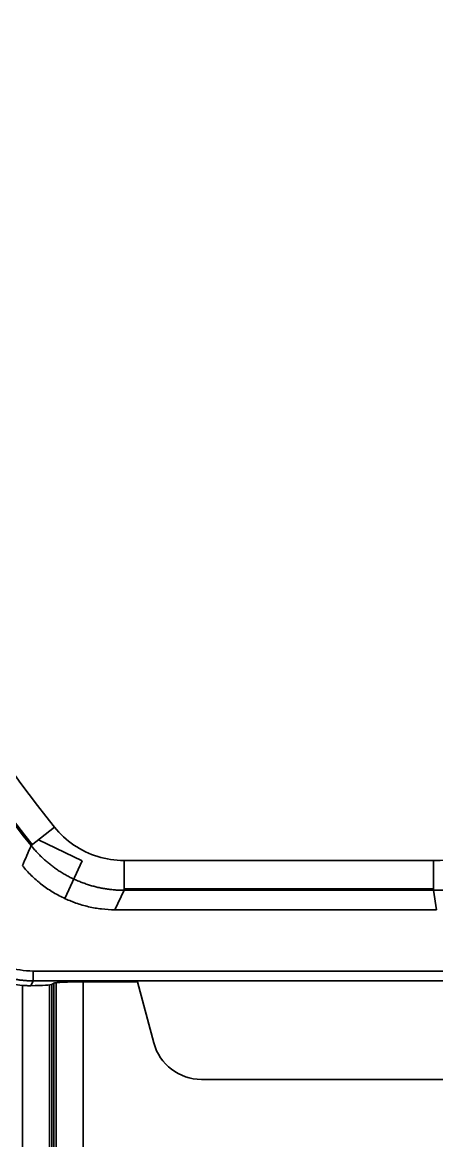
# Model space of a CAD drawing. Header units: millimetres. Extents: x 256 to 2096, y 1004 to 2403.
# Drawn here: x 552.6 to 594.6, y 1239.6 to 1353 of the extents above; entities that cross this region are included whole.
import ezdxf

# ---------------------------------------------------------------- set-up
doc = ezdxf.new("R2010")
doc.units = ezdxf.units.MM
doc.layers.add('1', color=7, linetype='Continuous', true_color=0xffffff)

msp = doc.modelspace()

# ---------------------------------------------------------------- linework, layer by layer
at = {"layer": '1', "color": 7, "linetype": 'Continuous', "lineweight": 35}
for p, q in [((553.479, 1269.562), (555.833, 1271.44)), ((554.209, 1270.144), (558.656, 1268.028)), ((556.907, 1264.187), (558.656, 1268.028)), ((562.894, 1268.04), (594.267, 1268.04)), ((562.894, 1268.04), (562.894, 1265.029)), ((594.27, 1265.029), (594.27, 1268.04)), ((561.948, 1263.056), (562.894, 1265.029)), ((594.27, 1265.179), (562.894, 1265.179)), ((594.27, 1265.029), (562.894, 1265.029)), ((594.27, 1265.029), (594.59, 1263.056)), ((594.59, 1263.056), (561.948, 1263.056)), ((553.686, 1256.845), (597.39, 1256.845)), ((553.686, 1256.845), (553.686, 1255.841)), ((552.588, 1255.386), (552.588, 1178.614)), ((553.458, 1255.356), (553.686, 1255.841)), ((597.39, 1255.841), (553.686, 1255.841)), ((555.337, 1255.443), (555.337, 1191.008)), ((555.775, 1255.611), (555.577, 1255.492)), ((555.577, 1255.492), (555.577, 1194.263)), ((555.775, 1202.755), (555.775, 1255.611)), ((556.014, 1202.737), (556.014, 1255.66)), ((564.253, 1255.754), (558.763, 1255.754)), ((597.391, 1255.833), (564.232, 1255.833)), ((564.232, 1255.833), (564.253, 1255.754)), ((564.253, 1255.754), (565.914, 1249.555)), ((570.744, 1245.849), (632.914, 1245.849))]:
    msp.add_line(p, q, dxfattribs=at)
for centre, radius, start, end in [((668.572, 1361.376), 144.218, 183.32159, 218.58082), ((668.572, 1361.376), 147.079, 187.0396, 218.58082), ((668.572, 1361.376), 147.229, 187.98695, 218.58082), ((570.744, 1250.849), 5, 195, 270)]:
    msp.add_arc(centre, radius, start, end, dxfattribs=at)
for centre, start_param, end_param in [((552.588, 1255.506), 5.0064833, 6.1959188), ((558.763, 1255.597), 1.5707963, 3.0543262)]:
    msp.add_ellipse(centre, major_axis=(3, 0), ratio=0.0524078, start_param=start_param, end_param=end_param, dxfattribs=at)
for points in [[(562.894, 1268.04), (561.965, 1268.05), (560.201, 1268.316), (557.728, 1269.507), (556.42, 1270.72), (555.833, 1271.44)], [(553.479, 1269.562), (553.181, 1268.883), (552.884, 1268.203), (552.586, 1267.524)], [(599.668, 1268.916), (597.931, 1268.337), (596.098, 1268.04), (594.267, 1268.04)], [(553.686, 1256.845), (552.778, 1256.854), (551.053, 1257.109), (548.625, 1258.247), (547.327, 1259.412), (546.74, 1260.104)], [(558.763, 1202.735), (558.763, 1220.408), (558.763, 1238.081), (558.763, 1255.754)]]:
    msp.add_open_spline(points, degree=3, dxfattribs=at)
for points, weights in [([(553.479, 1269.562), (555.743, 1266.726), (559.241, 1265.03), (562.894, 1265.029)], [1.00000001574, 1.00000001559, 1.00000001559, 1.00000001574]), ([(594.27, 1265.029), (596.423, 1265.029), (598.575, 1265.378), (600.617, 1266.059)], [1.00000044795, 1.00000044744, 1.00000044744, 1.00000044795]), ([(545.968, 1259.462), (547.87, 1257.174), (550.731, 1255.842), (553.686, 1255.841)], [1.00000003923, 1.00000003887, 1.00000003887, 1.00000003923])]:
    msp.add_rational_spline(points, weights, degree=3, dxfattribs=at)
for points, knots in [([(561.948, 1263.056), (561.498, 1263.057), (561.052, 1263.084), (560.17, 1263.187), (559.733, 1263.264), (558.867, 1263.465), (558.439, 1263.589), (557.962, 1263.756), (557.909, 1263.775), (557.803, 1263.814), (557.645, 1263.873), (557.489, 1263.935), (557.18, 1264.062), (556.976, 1264.153), (556.374, 1264.44), (555.984, 1264.652), (555.227, 1265.118), (554.86, 1265.372), (554.461, 1265.682), (554.417, 1265.717), (554.329, 1265.787), (554.198, 1265.894), (553.899, 1266.147), (553.652, 1266.375), (553.172, 1266.844), (552.869, 1267.174), (552.586, 1267.524)], [0, 0, 0, 0, 0.125, 0.125, 0.25, 0.25, 0.375, 0.375, 0.390625, 0.390625, 0.40625, 0.4375, 0.4375, 0.5, 0.5, 0.625, 0.625, 0.75, 0.75, 0.765625, 0.765625, 0.78125, 0.8125, 0.875, 0.875, 1, 1, 1, 1]), ([(552.589, 1255.389), (552.257, 1255.42), (551.931, 1255.466), (551.285, 1255.591), (550.649, 1255.747), (550.028, 1255.964), (549.569, 1256.15), (549.417, 1256.215), (549.115, 1256.354), (548.966, 1256.427), (548.527, 1256.656), (547.959, 1256.986), (547.426, 1257.369), (547.04, 1257.675), (546.914, 1257.781), (546.728, 1257.945), (546.666, 1258), (546.545, 1258.112), (546.484, 1258.169), (546.186, 1258.459), (545.96, 1258.703), (545.747, 1258.958)], [0, 0, 0, 0, 0.125, 0.125, 0.25, 0.375, 0.375, 0.4375, 0.4375, 0.5, 0.5, 0.625, 0.75, 0.75, 0.8125, 0.8125, 0.84375, 0.84375, 0.875, 0.875, 1, 1, 1, 1]), ([(552.589, 1255.389), (552.736, 1255.376), (552.883, 1255.366), (553.173, 1255.355), (553.316, 1255.354), (553.458, 1255.356)], [0, 0, 0, 0, 0.5, 0.5, 1, 1, 1, 1])]:
    msp.add_open_spline(points, degree=3, knots=knots, dxfattribs=at)

doc.saveas('drawing.dxf')
